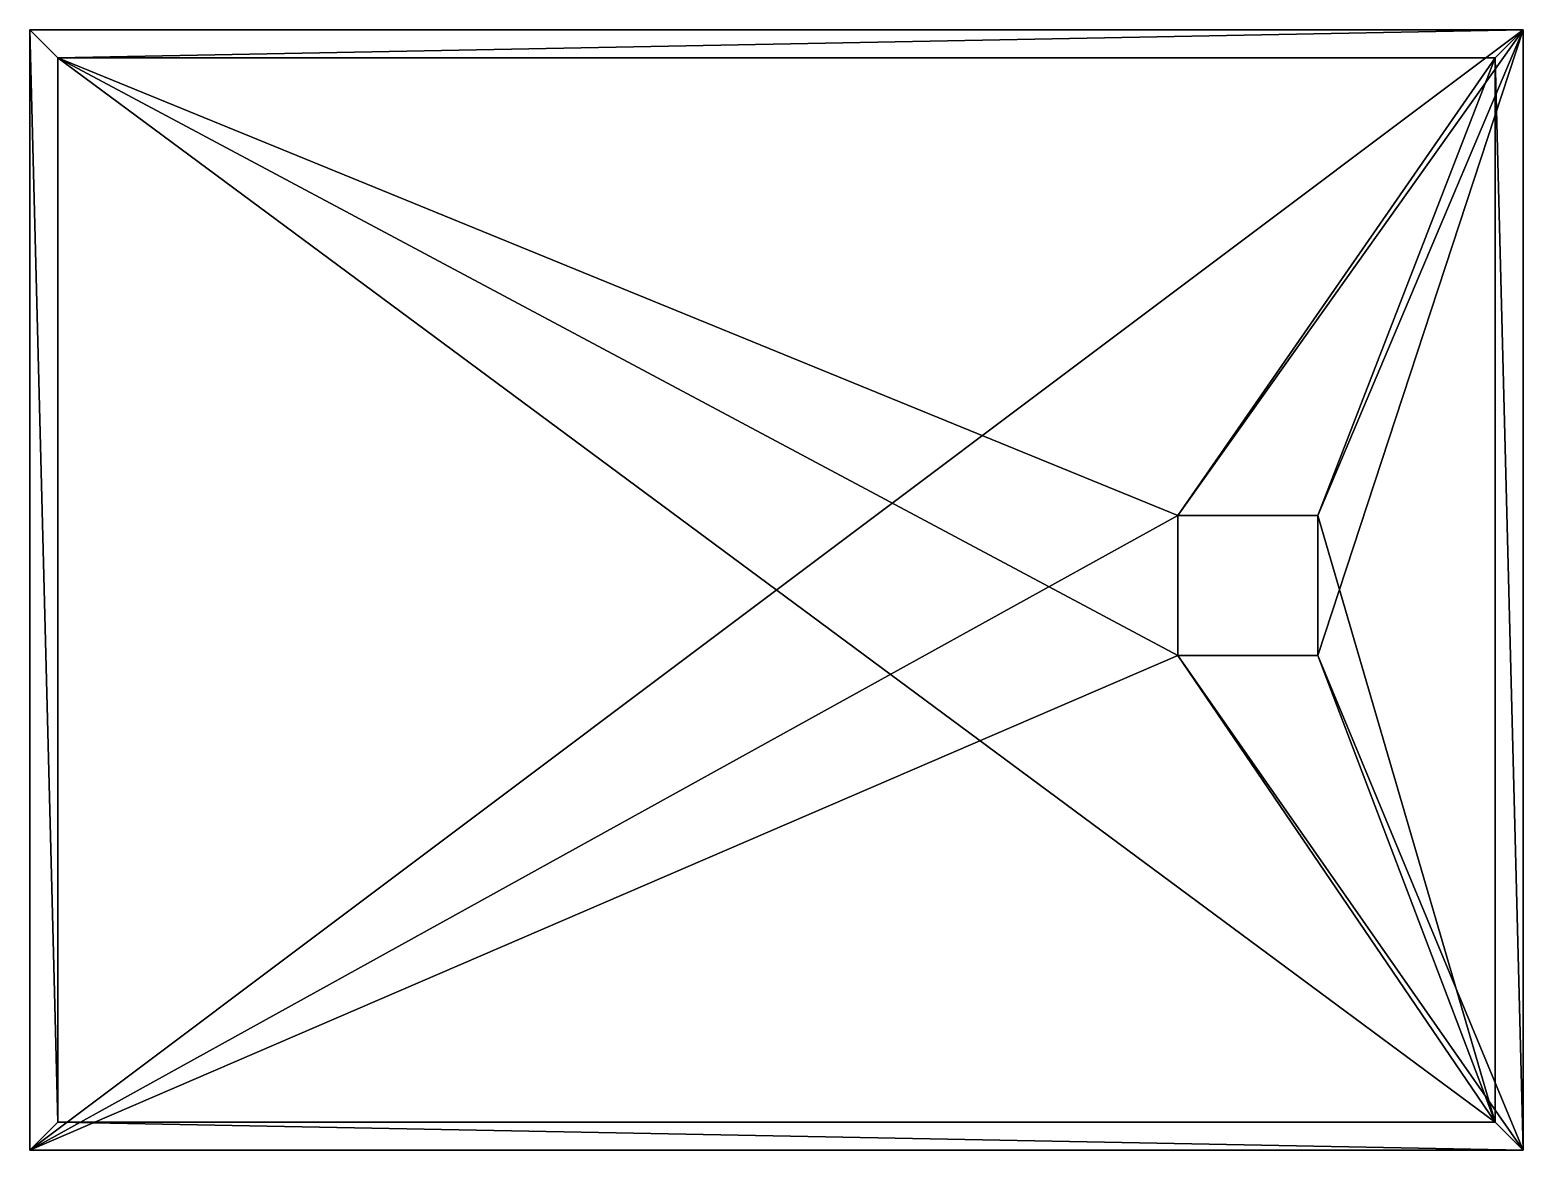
# Model space of a CAD drawing. Extents: x 0.28 to 0.44, y 0.378 to 0.498.
import ezdxf

# ---------------------------------------------------------------- set-up
doc = ezdxf.new("R2010")
doc.units = 0
doc.header["$LTSCALE"] = 0.0254
doc.layers.get('0').update_dxf_attribs({"color": 13, "linetype": 'CONTINUOUS'})

msp = doc.modelspace()

# ---------------------------------------------------------------- linework, layer by layer
at = {"color": 0}
for p, q in [((0.27964, 0.49794), (0.27964, 0.37794)), ((0.27964, 0.49794, 0.043), (0.27964, 0.37794, 0.043)), ((0.27964, 0.49794), (0.27964, 0.49794, 0.043)), ((0.43964, 0.49794), (0.27964, 0.49794)), ((0.27964, 0.49794), (0.27964, 0.49794, 0.043)), ((0.43964, 0.49794, 0.043), (0.27964, 0.49794, 0.043)), ((0.27964, 0.49794, 0.043), (0.27964, 0.37794, 0.043)), ((0.43964, 0.49794, 0.043), (0.27964, 0.49794, 0.043)), ((0.27964, 0.49794), (0.27964, 0.37794)), ((0.43964, 0.49794), (0.27964, 0.49794)), ((0.43964, 0.49794), (0.43964, 0.49794, 0.043)), ((0.43964, 0.37794), (0.43964, 0.49794)), ((0.43964, 0.49794), (0.43964, 0.49794, 0.043)), ((0.43964, 0.37794, 0.043), (0.43964, 0.49794, 0.043)), ((0.43964, 0.37794, 0.043), (0.43964, 0.49794, 0.043)), ((0.43964, 0.37794), (0.43964, 0.49794)), ((0.43664, 0.49494, 0.003), (0.28264, 0.49494, 0.003)), ((0.28264, 0.49494, 0.003), (0.28264, 0.38094, 0.003)), ((0.43664, 0.49494, 0.043), (0.28264, 0.49494, 0.043)), ((0.28264, 0.49494, 0.043), (0.28264, 0.38094, 0.043)), ((0.43664, 0.49494, 0.003), (0.28264, 0.49494, 0.003)), ((0.43664, 0.49494, 0.043), (0.28264, 0.49494, 0.043)), ((0.28264, 0.49494, 0.003), (0.28264, 0.49494, 0.043)), ((0.28264, 0.49494, 0.003), (0.28264, 0.38094, 0.003)), ((0.28264, 0.49494, 0.003), (0.28264, 0.49494, 0.043)), ((0.28264, 0.49494, 0.043), (0.28264, 0.38094, 0.043)), ((0.43664, 0.38094, 0.003), (0.43664, 0.49494, 0.003)), ((0.43664, 0.38094, 0.043), (0.43664, 0.49494, 0.043)), ((0.43664, 0.49494, 0.003), (0.43664, 0.49494, 0.043)), ((0.43664, 0.38094, 0.003), (0.43664, 0.49494, 0.003)), ((0.43664, 0.38094, 0.043), (0.43664, 0.49494, 0.043)), ((0.43664, 0.49494, 0.003), (0.43664, 0.49494, 0.043)), ((0.40264, 0.44594, 0.003), (0.40264, 0.43094, 0.003)), ((0.41764, 0.44594, 0.003), (0.40264, 0.44594, 0.003)), ((0.41764, 0.44594), (0.40264, 0.44594)), ((0.40264, 0.44594), (0.40264, 0.43094)), ((0.41764, 0.44594), (0.40264, 0.44594)), ((0.41764, 0.44594, 0.003), (0.40264, 0.44594, 0.003)), ((0.40264, 0.44594, 0.003), (0.40264, 0.44594)), ((0.40264, 0.44594), (0.40264, 0.43094)), ((0.40264, 0.44594, 0.003), (0.40264, 0.44594)), ((0.40264, 0.44594, 0.003), (0.40264, 0.43094, 0.003)), ((0.41764, 0.43094, 0.003), (0.41764, 0.44594, 0.003)), ((0.41764, 0.43094), (0.41764, 0.44594)), ((0.41764, 0.43094), (0.41764, 0.44594)), ((0.41764, 0.43094, 0.003), (0.41764, 0.44594, 0.003)), ((0.41764, 0.44594, 0.003), (0.41764, 0.44594)), ((0.41764, 0.44594, 0.003), (0.41764, 0.44594)), ((0.40264, 0.43094, 0.003), (0.41764, 0.43094, 0.003)), ((0.40264, 0.43094), (0.41764, 0.43094)), ((0.40264, 0.43094, 0.003), (0.40264, 0.43094)), ((0.40264, 0.43094), (0.41764, 0.43094)), ((0.40264, 0.43094, 0.003), (0.40264, 0.43094)), ((0.40264, 0.43094, 0.003), (0.41764, 0.43094, 0.003)), ((0.41764, 0.43094, 0.003), (0.41764, 0.43094)), ((0.41764, 0.43094, 0.003), (0.41764, 0.43094)), ((0.28264, 0.38094, 0.003), (0.43664, 0.38094, 0.003)), ((0.28264, 0.38094, 0.043), (0.43664, 0.38094, 0.043)), ((0.28264, 0.38094, 0.003), (0.43664, 0.38094, 0.003)), ((0.28264, 0.38094, 0.003), (0.28264, 0.38094, 0.043)), ((0.28264, 0.38094, 0.043), (0.43664, 0.38094, 0.043)), ((0.28264, 0.38094, 0.003), (0.28264, 0.38094, 0.043)), ((0.43664, 0.38094, 0.003), (0.43664, 0.38094, 0.043)), ((0.43664, 0.38094, 0.003), (0.43664, 0.38094, 0.043)), ((0.27964, 0.37794), (0.27964, 0.37794, 0.043)), ((0.27964, 0.37794), (0.43964, 0.37794)), ((0.27964, 0.37794, 0.043), (0.43964, 0.37794, 0.043)), ((0.27964, 0.37794), (0.27964, 0.37794, 0.043)), ((0.27964, 0.37794, 0.043), (0.43964, 0.37794, 0.043)), ((0.27964, 0.37794), (0.43964, 0.37794)), ((0.43964, 0.37794), (0.43964, 0.37794, 0.043)), ((0.43964, 0.37794), (0.43964, 0.37794, 0.043))]:
    msp.add_line(p, q, dxfattribs=at)

# ---------------------------------------------------------------- meshes
mesh = msp.add_polyface(dxfattribs=at)
corners = [(0.27964, 0.49794, 0.043), (0.27964, 0.37794), (0.27964, 0.37794, 0.043), (0.27964, 0.49794)]
mesh.append_faces([[corners[k] for k in face] for face in [(0, 1, 2), (1, 0, 3)]], dxfattribs={"vtx0": -1, "color": 0})
mesh = msp.add_polyface(dxfattribs=at)
corners = [(0.27964, 0.49794, 0.043), (0.43964, 0.49794), (0.27964, 0.49794), (0.43964, 0.49794, 0.043)]
mesh.append_faces([[corners[k] for k in face] for face in [(0, 1, 2), (1, 0, 3)]], dxfattribs={"vtx0": -1, "color": 0})
mesh = msp.add_polyface(dxfattribs=at)
corners = [(0.27964, 0.37794, 0.043), (0.28264, 0.38094, 0.043), (0.27964, 0.49794, 0.043), (0.43964, 0.37794, 0.043), (0.43664, 0.38094, 0.043), (0.43664, 0.49494, 0.043), (0.28264, 0.49494, 0.043), (0.43964, 0.49794, 0.043)]
mesh.append_faces([[corners[k] for k in face] for face in [(0, 1, 2), (1, 3, 4), (4, 3, 5), (2, 6, 7), (6, 2, 1), (7, 5, 3)]], dxfattribs={"vtx0": -1, "vtx1": -1, "color": 0})
mesh.append_faces([[corners[k] for k in face] for face in [(1, 0, 3), (7, 6, 5)]], dxfattribs={"vtx0": -1, "vtx2": -1, "color": 0})
mesh = msp.add_polyface(dxfattribs=at)
corners = [(0.43964, 0.49794), (0.27964, 0.37794), (0.27964, 0.49794), (0.40264, 0.44594), (0.41764, 0.44594), (0.41764, 0.43094), (0.40264, 0.43094), (0.43964, 0.37794)]
mesh.append_faces([[corners[k] for k in face] for face in [(0, 1, 2)]], dxfattribs={"vtx0": -1, "color": 0})
mesh.append_faces([[corners[k] for k in face] for face in [(3, 0, 4), (4, 0, 5), (1, 6, 7), (6, 1, 3), (7, 5, 0)]], dxfattribs={"vtx0": -1, "vtx1": -1, "color": 0})
mesh.append_faces([[corners[k] for k in face] for face in [(1, 0, 3)]], dxfattribs={"vtx0": -1, "vtx1": -1, "vtx2": -1, "color": 0})
mesh.append_faces([[corners[k] for k in face] for face in [(7, 6, 5)]], dxfattribs={"vtx0": -1, "vtx2": -1, "color": 0})
mesh = msp.add_polyface(dxfattribs=at)
corners = [(0.43964, 0.49794), (0.43964, 0.37794, 0.043), (0.43964, 0.37794), (0.43964, 0.49794, 0.043)]
mesh.append_faces([[corners[k] for k in face] for face in [(0, 1, 2), (1, 0, 3)]], dxfattribs={"vtx0": -1, "color": 0})
mesh = msp.add_polyface(dxfattribs=at)
corners = [(0.43664, 0.38094, 0.003), (0.28264, 0.49494, 0.003), (0.28264, 0.38094, 0.003), (0.40264, 0.43094, 0.003), (0.41764, 0.43094, 0.003), (0.41764, 0.44594, 0.003), (0.40264, 0.44594, 0.003), (0.43664, 0.49494, 0.003)]
mesh.append_faces([[corners[k] for k in face] for face in [(0, 1, 2)]], dxfattribs={"vtx0": -1, "color": 0})
mesh.append_faces([[corners[k] for k in face] for face in [(3, 0, 4), (4, 0, 5), (1, 6, 7), (6, 1, 3), (7, 5, 0)]], dxfattribs={"vtx0": -1, "vtx1": -1, "color": 0})
mesh.append_faces([[corners[k] for k in face] for face in [(1, 0, 3)]], dxfattribs={"vtx0": -1, "vtx1": -1, "vtx2": -1, "color": 0})
mesh.append_faces([[corners[k] for k in face] for face in [(7, 6, 5)]], dxfattribs={"vtx0": -1, "vtx2": -1, "color": 0})
mesh = msp.add_polyface(dxfattribs=at)
corners = [(0.43664, 0.49494, 0.043), (0.28264, 0.49494, 0.003), (0.43664, 0.49494, 0.003), (0.28264, 0.49494, 0.043)]
mesh.append_faces([[corners[k] for k in face] for face in [(0, 1, 2), (1, 0, 3)]], dxfattribs={"vtx0": -1, "color": 0})
mesh = msp.add_polyface(dxfattribs=at)
corners = [(0.28264, 0.49494, 0.003), (0.28264, 0.38094, 0.043), (0.28264, 0.38094, 0.003), (0.28264, 0.49494, 0.043)]
mesh.append_faces([[corners[k] for k in face] for face in [(0, 1, 2), (1, 0, 3)]], dxfattribs={"vtx0": -1, "color": 0})
mesh = msp.add_polyface(dxfattribs=at)
corners = [(0.43664, 0.49494, 0.043), (0.43664, 0.38094, 0.003), (0.43664, 0.38094, 0.043), (0.43664, 0.49494, 0.003)]
mesh.append_faces([[corners[k] for k in face] for face in [(0, 1, 2), (1, 0, 3)]], dxfattribs={"vtx0": -1, "color": 0})
mesh = msp.add_polyface(dxfattribs=at)
corners = [(0.41764, 0.44594, 0.003), (0.40264, 0.44594), (0.41764, 0.44594), (0.40264, 0.44594, 0.003)]
mesh.append_faces([[corners[k] for k in face] for face in [(0, 1, 2), (1, 0, 3)]], dxfattribs={"vtx0": -1, "color": 0})
mesh = msp.add_polyface(dxfattribs=at)
corners = [(0.40264, 0.44594), (0.40264, 0.43094, 0.003), (0.40264, 0.43094), (0.40264, 0.44594, 0.003)]
mesh.append_faces([[corners[k] for k in face] for face in [(0, 1, 2), (1, 0, 3)]], dxfattribs={"vtx0": -1, "color": 0})
mesh = msp.add_polyface(dxfattribs=at)
corners = [(0.41764, 0.44594, 0.003), (0.41764, 0.43094), (0.41764, 0.43094, 0.003), (0.41764, 0.44594)]
mesh.append_faces([[corners[k] for k in face] for face in [(0, 1, 2), (1, 0, 3)]], dxfattribs={"vtx0": -1, "color": 0})
mesh = msp.add_polyface(dxfattribs=at)
corners = [(0.40264, 0.43094, 0.003), (0.41764, 0.43094), (0.40264, 0.43094), (0.41764, 0.43094, 0.003)]
mesh.append_faces([[corners[k] for k in face] for face in [(0, 1, 2), (1, 0, 3)]], dxfattribs={"vtx0": -1, "color": 0})
mesh = msp.add_polyface(dxfattribs=at)
corners = [(0.28264, 0.38094, 0.043), (0.43664, 0.38094, 0.003), (0.28264, 0.38094, 0.003), (0.43664, 0.38094, 0.043)]
mesh.append_faces([[corners[k] for k in face] for face in [(0, 1, 2), (1, 0, 3)]], dxfattribs={"vtx0": -1, "color": 0})
mesh = msp.add_polyface(dxfattribs=at)
corners = [(0.43964, 0.37794, 0.043), (0.27964, 0.37794), (0.43964, 0.37794), (0.27964, 0.37794, 0.043)]
mesh.append_faces([[corners[k] for k in face] for face in [(0, 1, 2), (1, 0, 3)]], dxfattribs={"vtx0": -1, "color": 0})

doc.saveas('drawing.dxf')
